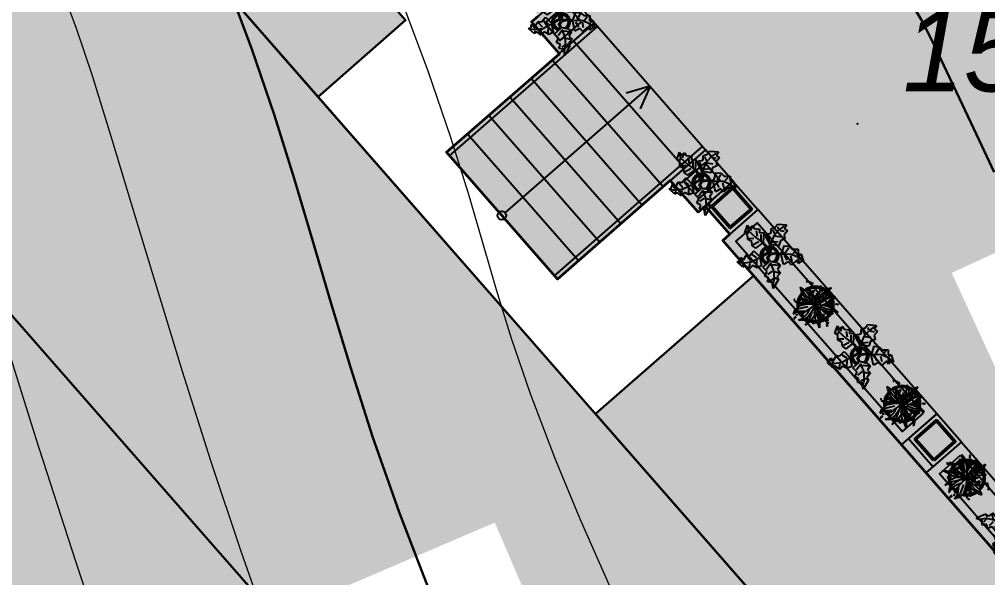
# Model space of a CAD drawing. Header units: millimetres. Extents: x 474337 to 1180020, y 4124662 to 4776603.
# Drawn here: x 904604 to 914940, y 4496557 to 4502522 of the extents above; entities that cross this region are included whole.
import ezdxf

# ---------------------------------------------------------------- set-up
doc = ezdxf.new("R2010")
doc.units = ezdxf.units.MM
doc.header["$PDMODE"] = 32
doc.header["$PDSIZE"] = 0.33
for name, color, linetype in [('(004) Точки рельефа', 7, 'Continuous'), ('(031) Горизонтали', 42, 'Continuous'), ('Trees', 92, 'Continuous')]:
    doc.layers.add(name, color=color, linetype=linetype)
doc.layers.add('(032) Горизонтали утолщенные', color=32, linetype='Continuous', lineweight=30)
doc.layers.add('Cashpo', color=25, linetype='Continuous', lineweight=25)
doc.styles.add('D-431', font='')
doc.styles.get('D-431').set_extended_font_data('D431', italic=True)
doc.linetypes.add('FENCELINE1', pattern='A,0.25,-0.1,[133,ltypeshp.shx,S=0.1,R=0,X=-0.1,Y=0],-0.1,1', length=1.45)

# ---------------------------------------------------------------- blocks, each defined once
blk = doc.blocks.new('yutyu')
at = {"layer": 'Cashpo', "color": 1, "lineweight": 30}
for centre, radius, start, end in [((-9, 4), 120, 178.6147, 235.1169), ((-9, 4), 100, 168.1647, 238.6725), ((-9, -4), 127, 62.5326, 119.257), ((-11, -2), 103, 57.5688, 125.3488), ((-11, 3), 101, 337.9392, 48.2482), ((-10, 3), 120, 341.001, 53.9427), ((-10, 6), 121, 242.2308, 334.5262), ((-12, 8), 104, 247.0119, 331.5002)]:
    blk.add_arc(centre, radius, start, end, dxfattribs=at)
at = {"layer": 'Trees'}
for p, q in [((-27, 238), (38, 264)), ((30, 322), (101, 336)), ((38, 264), (30, 322)), ((49, 314), (83, 267)), ((146, 338), (84, 245)), ((101, 336), (107, 376)), ((107, 376), (210, 387)), ((113, 363), (123, 337)), ((210, 387), (146, 338)), ((151, 325), (205, 324)), ((223, 316), (175, 304)), ((175, 304), (197, 230)), ((210, 387), (198, 360)), ((198, 360), (223, 316)), ((-330, 127), (-375, 257)), ((-375, 257), (-307, 217)), ((-334, 230), (-290, 163)), ((-317, 132), (-290, 140)), ((-307, 217), (-259, 258)), ((-290, 163), (-201, 95)), ((-276, 167), (-271, 221)), ((-259, 258), (-233, 211)), ((-233, 211), (-175, 231)), ((-186, 189), (-192, 113)), ((-175, 231), (-151, 171)), ((-151, 171), (-70, 175)), ((-107, 81), (-124, 157)), ((-70, 175), (-71, 63)), ((-46, 170), (-27, 238)), ((-46, 170), (43, 121)), ((-9, 230), (53, 171)), ((84, 245), (57, 128)), ((77, 150), (151, 173)), ((179, 237), (103, 237)), ((197, 230), (163, 201)), ((163, 201), (173, 120)), ((-290, 118), (-330, 127)), ((-281, 46), (-290, 118)), ((-223, 50), (-281, 46)), ((-272, 64), (-223, 95)), ((-201, -17), (-223, 50)), ((-201, 95), (-94, 60)), ((-192, 1), (-129, 59)), ((-152, -8), (-80, 45)), ((-80, 45), (-76, 49)), ((-76, 49), (-20, 37)), ((-71, 63), (-8, 47)), ((-20, 37), (-14, -10)), ((-20, 37), (-20, 37)), ((-8, 47), (0, 0)), ((1, -7), (27, 14)), ((41, 16), (20, -8)), ((23, 1), (82, -29)), ((27, 14), (47, 111)), ((61, 114), (41, 16)), ((47, 111), (43, 121)), ((173, 120), (61, 114)), ((181, 78), (174, -28)), ((181, 78), (240, 91)), ((243, 71), (223, -12)), ((240, 91), (285, 62)), ((285, 62), (342, 83)), ((421, 1), (291, -14)), ((344, 64), (302, 11)), ((342, 83), (392, 40)), ((392, 40), (432, 54)), ((419, 32), (401, 10)), ((488, -40), (421, 1)), ((432, 54), (488, -40)), ((-299, -131), (-242, -128)), ((-242, -128), (-225, -54)), ((-225, -54), (-104, -120)), ((-136, -144), (-212, -127)), ((-152, -8), (-201, -17)), ((-50, -72), (-104, -120)), ((-92, -136), (-91, -125)), ((-91, -125), (-28, -63)), ((-50, -72), (-14, -10)), ((-28, -63), (2, -16)), ((1, -8), (17, -47)), ((5, -175), (89, -101)), ((87, -48), (6, -13)), ((16, -10), (27, -37)), ((17, -47), (89, -101)), ((27, -37), (98, -93)), ((82, -29), (167, -37)), ((177, -48), (87, -48)), ((196, -114), (98, -93)), ((152, -219), (98, -106)), ((117, -119), (206, -157)), ((167, -37), (174, -28)), ((270, -141), (177, -48)), ((291, -14), (187, -37)), ((196, -114), (235, -145)), ((216, -43), (273, -96)), ((303, -93), (270, -141)), ((358, -79), (292, -41)), ((341, -125), (303, -93)), ((398, -74), (341, -125)), ((433, -87), (398, -74)), ((405, -20), (431, -67)), ((439, -35), (433, -87)), ((488, -40), (439, -35)), ((-346, -215), (-298, -229)), ((-346, -265), (-346, -215)), ((-288, -259), (-334, -231)), ((-298, -229), (-299, -131)), ((-290, -273), (-190, -223)), ((-268, -169), (-202, -207)), ((-194, -301), (-200, -243)), ((-190, -223), (-108, -136)), ((-102, -256), (-126, -174)), ((-38, -225), (-92, -136)), ((-38, -225), (-90, -272)), ((43, -234), (5, -175)), ((21, -297), (43, -234)), ((99, -140), (54, -204)), ((72, -271), (132, -224)), ((161, -330), (152, -219)), ((222, -252), (166, -236)), ((235, -145), (200, -206)), ((200, -206), (242, -246)), ((242, -246), (224, -299)), ((-370, -283), (-346, -265)), ((-370, -283), (-290, -273)), ((-276, -325), (-370, -283)), ((-250, -293), (-276, -325)), ((-274, -311), (-270, -283)), ((-199, -339), (-250, -293)), ((-146, -279), (-199, -339)), ((-90, -272), (-146, -279)), ((70, -324), (21, -297)), ((79, -390), (70, -324)), ((132, -379), (79, -390)), ((148, -323), (105, -356)), ((148, -436), (132, -379)), ((233, -354), (148, -436)), ((155, -396), (161, -330)), ((202, -330), (177, -315)), ((224, -299), (233, -354))]:
    blk.add_line(p, q, dxfattribs=at)
blk = doc.blocks.new('uiyi')
at = {"layer": 'Cashpo', "color": 2, "lineweight": 30, "ltscale": 0.1, "extrusion": (0, 0, -1)}
for major_axis, start_param, end_param in [((170, 170), 4.559068, 4.718123), ((-158, 158), 6.166573, 6.379453), ((170, 170), 4.823255, 4.978325), ((158, 158), -0.609448, -0.475122), ((170, 170), -0.592307, -0.44413), ((170, 170), 0.075749, 0.183167), ((170, 170), 4.008914, 4.104644), ((170, 170), 4.142062, 4.429809), ((-158, 158), 5.746791, 5.985086), ((170, 170), 3.458664, 3.61719), ((-158, 158), 4.624923, 4.873501), ((-170, 170), 2.892081, 2.958014), ((170, 170), 3.024703, 3.316562), ((170, 170), 2.755823, 2.987251), ((170, 170), 2.400873, 2.651128), ((-158, 158), 4.034231, 4.174743), ((-158, 158), 3.03563, 3.35015), ((-170, 170), 3.019498, 3.341375), ((-170, 170), 2.966211, 2.998209)]:
    blk.add_ellipse((10, 7), major_axis=major_axis, ratio=1, start_param=start_param, end_param=end_param, dxfattribs=at)
at = {"layer": 'Cashpo', "lineweight": 30, "ltscale": 0.1, "extrusion": (0, 0, -1)}
for centre, major_axis, start_param, end_param in [((10, 7), (170, 170), -1.220089, -1.010216), ((10, 7), (158, 158), -1.237744, -1.029908), ((10, 7), (170, 170), -0.886086, -0.617507), ((10, 7), (158, 158), -0.889995, -0.67916), ((10, 7), (-170, 170), 1.354065, 1.580489), ((10, 7), (-158, 158), 1.402226, 1.533974), ((10, 7), (158, 158), 0.066528, 0.61373), ((10, 7), (170, 170), 3.717694, 3.950919), ((11, 1), (158, 158), 3.767296, 4.146619), ((10, 7), (170, 170), 0.291978, 0.654909), ((10, 7), (158, 158), 3.482746, 3.649771), ((10, 7), (-158, 158), 2.449339, 2.938254), ((10, 7), (-170, 170), 2.431898, 2.830481), ((10, 7), (-158, 158), 4.327905, 4.569763), ((10, 7), (-158, 158), 3.449429, 3.724418), ((10, 7), (-170, 170), 3.409984, 3.737026)]:
    blk.add_ellipse(centre, major_axis=major_axis, ratio=1, start_param=start_param, end_param=end_param, dxfattribs=at)
at = {"layer": 'Trees', "color": 2, "ltscale": 10}
for p, q in [((-110, 193), (-105, 294)), ((51, 260), (45, 247)), ((56, 343), (51, 342)), ((51, 342), (58, 336)), ((56, 324), (51, 323)), ((51, 323), (58, 317)), ((55, 253), (51, 260)), ((57, 345), (53, 346)), ((53, 346), (56, 343)), ((57, 326), (53, 327)), ((53, 327), (56, 324)), ((59, 258), (55, 253)), ((59, 352), (57, 345)), ((59, 333), (57, 326)), ((60, 345), (59, 352)), ((59, 336), (66, 343)), ((60, 327), (59, 333)), ((59, 318), (66, 324)), ((59, 252), (59, 258)), ((64, 346), (60, 345)), ((64, 327), (60, 327)), ((62, 343), (64, 346)), ((66, 343), (62, 343)), ((62, 325), (64, 327)), ((66, 324), (62, 325)), ((65, 283), (66, 294)), ((76, 278), (65, 281)), ((66, 294), (70, 290)), ((70, 290), (72, 294)), ((72, 294), (73, 290)), ((73, 290), (81, 292)), ((79, 282), (74, 283)), ((74, 283), (76, 278)), ((81, 292), (75, 286)), ((75, 286), (79, 282)), ((114, 315), (98, 241)), ((-197, 151), (-144, 141)), ((-169, 179), (-161, 186)), ((-149, 176), (-169, 179)), ((-168, 189), (-161, 191)), ((-161, 186), (-168, 189)), ((-161, 191), (-165, 205)), ((-165, 205), (-154, 195)), ((-154, 195), (-148, 201)), ((-148, 201), (-150, 192)), ((-150, 192), (-140, 194)), ((-140, 194), (-146, 177)), ((-129, 170), (-135, 190)), ((-135, 190), (-126, 186)), ((-108, 171), (-127, 168)), ((-126, 186), (-126, 193)), ((-126, 193), (-121, 188)), ((-121, 188), (-111, 198)), ((-111, 198), (-115, 183)), ((-115, 183), (-106, 181)), ((-106, 181), (-115, 178)), ((-115, 178), (-108, 171)), ((22, 187), (31, 204)), ((32, 188), (22, 187)), ((37, 205), (28, 222)), ((29, 224), (44, 238)), ((30, 180), (32, 188)), ((37, 185), (30, 180)), ((34, 204), (53, 199)), ((42, 214), (37, 205)), ((46, 173), (37, 185)), ((47, 208), (42, 214)), ((44, 238), (44, 227)), ((44, 227), (51, 230)), ((51, 189), (44, 188)), ((44, 188), (46, 173)), ((45, 245), (58, 235)), ((53, 199), (45, 193)), ((45, 193), (51, 189)), ((61, 218), (46, 216)), ((46, 216), (47, 208)), ((51, 230), (48, 224)), ((48, 224), (61, 218)), ((58, 235), (58, 243)), ((58, 243), (63, 241)), ((70, 251), (59, 252)), ((60, 246), (70, 251)), ((63, 241), (60, 246)), ((203, 130), (198, 141)), ((198, 141), (204, 139)), ((204, 139), (203, 143)), ((203, 143), (207, 141)), ((215, 132), (205, 129)), ((207, 141), (212, 147)), ((212, 147), (211, 139)), ((211, 139), (215, 138)), ((215, 138), (211, 136)), ((211, 136), (215, 132)), ((214, 126), (222, 135)), ((222, 135), (223, 129)), ((223, 129), (227, 131)), ((227, 131), (225, 127)), ((241, 181), (237, 182)), ((237, 182), (239, 174)), ((244, 182), (241, 185)), ((241, 185), (241, 181)), ((241, 174), (250, 174)), ((249, 186), (244, 182)), ((247, 180), (249, 186)), ((250, 179), (247, 180)), ((247, 178), (250, 179)), ((250, 174), (247, 178)), ((-308, 79), (-312, 85)), ((-312, 85), (-306, 82)), ((-311, 77), (-308, 79)), ((-308, 77), (-311, 77)), ((-310, 73), (-308, 77)), ((-301, 74), (-310, 73)), ((-306, 82), (-304, 85)), ((-304, 85), (-303, 81)), ((-303, 81), (-299, 83)), ((-299, 83), (-300, 75)), ((-294, 67), (-298, 72)), ((-298, 72), (-291, 69)), ((-297, 65), (-294, 67)), ((-293, 64), (-297, 65)), ((-296, 60), (-293, 64)), ((-287, 61), (-296, 60)), ((-294, 41), (-288, 47)), ((-286, 43), (-294, 41)), ((-291, 69), (-290, 73)), ((-288, 47), (-291, 51)), ((-291, 51), (-286, 50)), ((-290, 73), (-289, 69)), ((-289, 69), (-285, 71)), ((-286, 50), (-287, 56)), ((-287, 56), (-278, 51)), ((-285, 71), (-286, 62)), ((-285, 39), (-286, 43)), ((-283, 43), (-285, 39)), ((-280, 38), (-283, 43)), ((-277, 50), (-280, 38)), ((-276, 47), (-173, 69)), ((-169, 52), (-276, 47)), ((-264, 21), (-258, 27)), ((-256, 23), (-264, 21)), ((-258, 27), (-261, 30)), ((-261, 30), (-256, 29)), ((-256, 29), (-257, 35)), ((-257, 35), (-247, 31)), ((-255, 19), (-256, 23)), ((-253, 22), (-255, 19)), ((-250, 18), (-253, 22)), ((-247, 29), (-250, 18)), ((-243, 42), (-248, 41)), ((-248, 41), (-243, 39)), ((-243, 39), (-247, 35)), ((-247, 35), (-236, 34)), ((-240, 45), (-246, 51)), ((-246, 51), (-243, 42)), ((-245, 9), (-237, 18)), ((-234, 13), (-245, 9)), ((-237, 18), (-242, 22)), ((-242, 22), (-236, 22)), ((-237, 48), (-240, 45)), ((-236, 22), (-238, 29)), ((-238, 29), (-224, 25)), ((-237, 44), (-237, 48)), ((-231, 46), (-237, 44)), ((-235, 35), (-231, 46)), ((-232, 8), (-234, 13)), ((-230, 13), (-232, 8)), ((-224, 7), (-230, 13)), ((-223, 23), (-224, 7)), ((-179, 36), (-183, 18)), ((-181, 15), (-163, 7)), ((-172, 29), (-179, 36)), ((-169, 37), (-172, 29)), ((-167, 28), (-169, 37)), ((-152, 31), (-167, 28)), ((-163, 7), (-166, 17)), ((-166, 17), (-158, 16)), ((-163, 22), (-152, 31)), ((-158, 16), (-163, 22)), ((176, 107), (181, 92)), ((190, 116), (177, 109)), ((181, 92), (185, 98)), ((185, 98), (189, 94)), ((189, 108), (190, 116)), ((195, 110), (189, 108)), ((189, 94), (189, 99)), ((189, 99), (200, 97)), ((191, 105), (195, 110)), ((200, 97), (191, 105)), ((220, 116), (214, 125)), ((222, 121), (220, 116)), ((226, 118), (222, 121)), ((225, 127), (233, 125)), ((233, 125), (225, 123)), ((225, 123), (226, 118)), ((-194, -123), (-226, -137)), ((-211, -142), (-145, -112)), ((-132, -65), (-194, -123)), ((-140, -127), (-146, -127)), ((-146, -127), (-142, -131)), ((-128, -126), (-143, -120)), ((-143, -120), (-140, -127)), ((-121, -114), (-130, -121)), ((-130, -121), (-118, -119)), ((-129, -142), (-127, -127)), ((-119, -111), (-125, -110)), ((-125, -110), (-121, -114)), ((-122, -103), (-119, -111)), ((-107, -109), (-122, -103)), ((-118, -119), (-117, -126)), ((-117, -126), (-114, -119)), ((-114, -119), (-109, -125)), ((-109, -125), (-106, -110)), ((-106, -125), (-103, -92)), ((-84, -197), (-106, -125)), ((-86, -123), (-84, -197)), ((149, -86), (146, -60)), ((146, -60), (157, -68)), ((175, -92), (151, -89)), ((157, -68), (159, -58)), ((159, -58), (164, -66)), ((164, -66), (180, -56)), ((180, -79), (169, -80)), ((169, -80), (175, -92)), ((180, -56), (171, -74)), ((171, -74), (180, -79)), ((190, -116), (180, -134)), ((210, -120), (192, -115)), ((202, -126), (210, -120)), ((210, -130), (202, -126)), ((211, -111), (214, -96)), ((224, -119), (211, -113)), ((214, -96), (219, -103)), ((219, -103), (222, -98)), ((222, -98), (223, -103)), ((223, -103), (233, -101)), ((229, -113), (223, -112)), ((223, -112), (224, -119)), ((233, -101), (225, -108)), ((225, -108), (229, -113)), ((267, -123), (262, -138)), ((283, -124), (269, -122)), ((278, -129), (283, -124)), ((315, -101), (310, -111)), ((310, -112), (320, -120)), ((318, -106), (315, -101)), ((321, -102), (318, -106)), ((320, -120), (320, -114)), ((320, -114), (324, -116)), ((321, -107), (321, -102)), ((330, -108), (321, -107)), ((322, -112), (330, -108)), ((324, -116), (322, -112)), ((-187, -218), (-191, -215)), ((-191, -215), (-187, -215)), ((-191, -224), (-187, -218)), ((-185, -220), (-191, -224)), ((-189, -211), (-180, -212)), ((-187, -215), (-189, -211)), ((-184, -223), (-185, -220)), ((-183, -220), (-184, -223)), ((-179, -223), (-183, -220)), ((-180, -213), (-179, -223)), ((-174, -204), (-177, -202)), ((-177, -202), (-173, -202)), ((-177, -210), (-174, -204)), ((-172, -207), (-177, -210)), ((-173, -202), (-175, -198)), ((-175, -198), (-167, -199)), ((-170, -210), (-172, -207)), ((-169, -207), (-170, -210)), ((-165, -209), (-169, -207)), ((-166, -200), (-165, -209)), ((-142, -131), (-151, -138)), ((-151, -138), (-139, -136)), ((-137, -180), (-144, -189)), ((-144, -189), (-138, -189)), ((-138, -189), (-140, -193)), ((-140, -193), (-136, -191)), ((-139, -136), (-137, -142)), ((-138, -173), (-133, -163)), ((-132, -172), (-138, -173)), ((-137, -142), (-135, -136)), ((-126, -184), (-136, -179)), ((-136, -191), (-133, -198)), ((-135, -136), (-129, -142)), ((-133, -177), (-132, -172)), ((-129, -174), (-133, -177)), ((-133, -198), (-132, -190)), ((-132, -190), (-127, -190)), ((-131, -163), (-120, -166)), ((-131, -187), (-126, -184)), ((-127, -190), (-131, -187)), ((-124, -181), (-129, -174)), ((-120, -166), (-125, -169)), ((-125, -169), (-121, -172)), ((-121, -172), (-125, -172)), ((-125, -172), (-124, -181)), ((-52, -204), (-33, -155)), ((-51, -211), (-38, -196)), ((-33, -205), (-51, -211)), ((-38, -196), (-47, -188)), ((-47, -188), (-35, -190)), ((-35, -190), (-39, -177)), ((-39, -177), (-16, -185)), ((-30, -214), (-33, -205)), ((-27, -205), (-30, -214)), ((-17, -214), (-27, -205)), ((-18, -219), (0, -203)), ((-5, -223), (-18, -219)), ((-14, -188), (-17, -214)), ((-13, -232), (-5, -223)), ((-2, -228), (-13, -232)), ((4, -247), (-2, -228)), ((4, -204), (18, -215)), ((8, -229), (4, -247)), ((17, -231), (8, -229)), ((9, -189), (35, -263)), ((20, -221), (12, -223)), ((12, -223), (17, -231)), ((180, -134), (191, -132)), ((191, -132), (189, -140)), ((189, -140), (195, -135)), ((195, -135), (204, -147)), ((202, -131), (210, -130)), ((204, -147), (202, -131)), ((239, -147), (241, -133)), ((246, -144), (239, -147)), ((243, -132), (258, -131)), ((246, -151), (246, -144)), ((249, -145), (246, -151)), ((259, -151), (249, -145)), ((258, -131), (253, -138)), ((253, -138), (259, -139)), ((259, -139), (254, -141)), ((254, -141), (259, -151)), ((262, -138), (270, -135)), ((270, -135), (269, -141)), ((269, -141), (273, -137)), ((273, -137), (281, -144)), ((284, -131), (278, -129)), ((278, -133), (284, -131)), ((281, -144), (278, -133)), ((35, -263), (37, -298))]:
    blk.add_line(p, q, dxfattribs=at)
at = {"layer": 'Trees', "ltscale": 10}
for p, q in [((-105, 294), (-86, 200)), ((-46, 173), (-42, 268)), ((-42, 268), (1, 316)), ((1, 316), (-15, 257)), ((139, 264), (114, 315)), ((117, 291), (114, 211)), ((139, 181), (139, 264)), ((-166, 93), (-260, 176)), ((-260, 176), (-197, 151)), ((-153, 105), (-208, 145)), ((-144, 141), (-58, 83)), ((-91, 116), (-110, 193)), ((-86, 200), (-41, 118)), ((-23, 80), (-46, 173)), ((-15, 257), (-9, 164)), ((-9, 164), (16, 102)), ((24, 159), (14, 82)), ((98, 241), (24, 159)), ((114, 211), (53, 99)), ((86, 90), (139, 181)), ((162, 143), (102, 74)), ((110, 130), (156, 169)), ((156, 169), (225, 185)), ((225, 185), (162, 143)), ((-173, 69), (-68, 72)), ((-78, 22), (-169, 52)), ((-95, 72), (-166, 93)), ((-86, 85), (-153, 105)), ((-62, 42), (-136, 53)), ((-36, 60), (-91, 116)), ((13, 12), (-78, 22)), ((13, 12), (-75, -3)), ((-73, -68), (13, 12)), ((-68, 72), (-10, 45)), ((-10, 26), (-62, 42)), ((-41, 118), (13, 12)), ((-10, 45), (13, 12)), ((13, 12), (-4, -107)), ((13, 12), (86, 90)), ((14, 82), (13, 12)), ((35, -30), (13, 12)), ((13, 12), (91, 12)), ((22, 17), (102, -48)), ((102, 74), (49, 39)), ((50, 39), (140, 87)), ((65, 20), (138, 28)), ((91, 12), (154, -7)), ((145, 72), (107, 49)), ((138, 28), (209, 25)), ((140, 87), (202, 91)), ((154, 115), (141, 108)), ((141, 106), (145, 91)), ((145, 91), (150, 98)), ((202, 91), (145, 72)), ((150, 98), (153, 93)), ((153, 107), (154, 115)), ((160, 109), (153, 107)), ((153, 93), (154, 98)), ((154, 98), (165, 97)), ((156, 104), (160, 109)), ((165, 97), (156, 104)), ((209, 25), (270, 11)), ((238, -14), (316, 6)), ((-226, -125), (-268, -147)), ((-234, -93), (-224, -41)), ((-213, -57), (-234, -93)), ((-149, -43), (-226, -125)), ((-224, -41), (-163, -11)), ((-119, -27), (-213, -57)), ((-163, -11), (-78, -6)), ((-75, -3), (-149, -43)), ((-145, -112), (-73, -68)), ((-46, -21), (-132, -65)), ((-61, -71), (-86, -123)), ((-58, -62), (-75, -122)), ((-75, -122), (-71, -183)), ((-33, -155), (-21, -65)), ((-21, -65), (-20, -29)), ((-15, -148), (8, -25)), ((-4, -107), (9, -189)), ((24, -54), (28, -139)), ((48, -76), (35, -30)), ((75, -106), (40, -47)), ((47, -62), (59, -68)), ((54, -155), (48, -76)), ((74, -55), (50, -2)), ((59, -68), (114, -104)), ((114, -104), (74, -55)), ((75, -5), (119, -30)), ((125, -172), (75, -106)), ((83, -61), (81, -34)), ((81, -34), (92, -42)), ((110, -66), (85, -64)), ((92, -42), (92, -39)), ((102, -48), (223, -62)), ((115, -54), (103, -55)), ((103, -55), (110, -66)), ((106, -47), (105, -48)), ((105, -48), (115, -54)), ((119, -30), (186, -46)), ((223, -62), (150, -6)), ((154, -7), (238, -14)), ((-268, -147), (-211, -142)), ((-71, -183), (-97, -256)), ((-97, -256), (-52, -204)), ((-97, -256), (-42, -208)), ((-29, -181), (-15, -148)), ((28, -139), (40, -226)), ((37, -298), (56, -248)), ((40, -226), (45, -260)), ((51, -137), (75, -170)), ((56, -248), (54, -155)), ((75, -170), (130, -202)), ((156, -208), (125, -172)), ((130, -202), (156, -208))]:
    blk.add_line(p, q, dxfattribs=at)
at = {"layer": 'Trees', "color": 2, "ltscale": 10, "extrusion": (0, 0, -1)}
blk.add_ellipse((10, 7), major_axis=(170, 170), ratio=1, start_param=0.214693, end_param=0.250114, dxfattribs=at)
at = {"layer": 'Trees', "ltscale": 10, "extrusion": (0, 0, -1)}
blk.add_ellipse((160, -214), major_axis=(274, 0), ratio=0.978732, start_param=4.181898, end_param=5.319375, dxfattribs=at)
at = {"layer": 'Trees', "color": 2, "linetype": 'ByBlock', "extrusion": (0, 0, -1)}
blk.add_ellipse((10, 7), major_axis=(170, 170), ratio=1, start_param=2.298631, end_param=2.368794, dxfattribs=at)
blk = doc.blocks.new('xdfstfgkjhkl')
at = {"linetype": 'FENCELINE1', "ltscale": 200}
for p, q in [((6410, -22770), (6410, -20670)), ((8110, -20670), (8110, -22770))]:
    blk.add_line(p, q, dxfattribs=at)
for p, q in [((7259.5, -20670), (7146.1, -20909.7)), ((7259.5, -22723.8), (7259.5, -20670)), ((7259.5, -20670), (7372.9, -20909.7)), ((8160, -20970), (6360, -20970)), ((6360, -21270), (8160, -21270)), ((6360, -21570), (8160, -21570)), ((6360, -21870), (8160, -21870)), ((6360, -22170), (8160, -22170)), ((6360, -22470), (8160, -22470))]:
    blk.add_line(p, q)
for points in [[(5910, -20670), (5910, -21170), (6360, -21170), (6360, -20670), (5910, -20670)], [(6360, -22770), (6360, -22770), (6360, -20670), (8160, -20670), (8160, -20670), (8160, -22770), (6360, -22770)], [(8160, -20670), (8160, -21170), (8610, -21170), (8610, -20670), (8160, -20670)], [(8610, -21070), (8610, -20670), (9010, -20670), (9010, -21070), (8610, -21070)], [(12310, -21070), (12310, -20670), (11910, -20670), (11910, -21070), (12310, -21070)]]:
    blk.add_lwpolyline(points)
for points in [[(11910, -20670), (9010, -20670), (9010, -21170), (11910, -21170)], [(12310, -20670), (15210, -20670), (15210, -21170), (12310, -21170)], [(6260, -20770), (6010, -20770), (6010, -21070), (6260, -21070)], [(8510, -20770), (8260, -20770), (8260, -21070), (8510, -21070)], [(11810, -20770), (9110, -20770), (9110, -21070), (11810, -21070)], [(12410, -20770), (15110, -20770), (15110, -21070), (12410, -21070)]]:
    blk.add_lwpolyline(points, close=True)
at = {"lineweight": 50}
for points in [[(8660, -21020), (8660, -20720), (8960, -20720), (8960, -21020)], [(12260, -21020), (12260, -20720), (11960, -20720), (11960, -21020)]]:
    blk.add_lwpolyline(points, close=True, dxfattribs=at)
blk.add_circle((7259.5, -22770), 46.2)
at = {"color": 1, "yscale": 0.7999999999883585, "zscale": 0.7999999999883585, "rotation": 180}
for name, p, xscale in [('yutyu', (9451.7, -20896.1), 0.7999999999883585), ('yutyu', (10893.7, -20879.6), 0.7999999999883585), ('yutyu', (13326.3, -20879.6), -0.7999999999883585), ('yutyu', (6108.6, -20929.4), 0.7999999999883585), ('yutyu', (8387, -20929.4), 0.7999999999883585), ('uiyi', (10186, -20868.4), 0.7999999999883585), ('uiyi', (11594, -20871.1), 0.7999999999883585), ('uiyi', (12626, -20871.1), -0.7999999999883585)]:
    blk.add_blockref(name, p, dxfattribs=dict(at, xscale=xscale))

msp = doc.modelspace()

# ---------------------------------------------------------------- hatches: boundary and pattern name
at = {"lineweight": 30, "true_color": 0xababab}
h = msp.add_hatch(color=253, dxfattribs=at)
h.dxf.hatch_style = 1
edge = h.paths.add_edge_path()
edge.add_arc((846630, 4561555), 73175, 338.95055, 346.7582, ccw=False)
edge.add_line((914922, 4535273), (911663, 4528011))
edge.add_arc((846808, 4561435), 72961, 318.90504, 332.73521, ccw=False)
edge.add_arc((899642, 4515568), 3000, 224.5229, 315.8135, ccw=False)
edge.add_line((897503, 4513464), (864463, 4551254))
edge.add_line((864463, 4551254), (860836, 4549325))
edge.add_line((860836, 4549325), (895608, 4509554))
edge.add_arc((893205, 4507758), 3000, -36.0724, 36.7572, ccw=False)
edge.add_line((895629, 4505992), (866171, 4470218))
edge.add_arc((864010, 4472299), 3000, 225.8075, 316.0821, ccw=False)
edge.add_line((861919, 4470148), (818734, 4519541))
edge.add_line((818734, 4519541), (818452, 4519193))
edge.add_line((818452, 4519193), (816394, 4516141))
edge.add_line((816394, 4516141), (860071, 4466185))
edge.add_arc((857596, 4464489), 3000, -32.4344, 34.4299, ccw=False)
edge.add_line((860128, 4462880), (845305, 4444879))
edge.add_arc((842989, 4446786), 3000, 225, 320.5299, ccw=False)
edge.add_line((840868, 4444664), (817571, 4467961))
edge.add_arc((816157, 4466547), 2000, 45, 105.7638)
edge.add_line((815614, 4468472), (810446, 4467013))
edge.add_line((810446, 4467013), (808272, 4474712))
edge.add_line((808272, 4474712), (794799, 4470909))
edge.add_line((794799, 4470909), (796972, 4463210))
edge.add_line((796972, 4463210), (797663, 4464444))
edge.add_line((797663, 4464444), (796033, 4470218))
edge.add_line((796033, 4470218), (807582, 4473478))
edge.add_line((807582, 4473478), (809212, 4467704))
edge.add_line((809212, 4467704), (797663, 4464444))
edge.add_line((797663, 4464444), (796972, 4463210))
edge.add_line((796972, 4463210), (752899, 4450768))
edge.add_line((752899, 4450768), (744213, 4442082))
edge.add_line((744213, 4442082), (810151, 4460695))
edge.add_line((810151, 4460695), (811102, 4457327))
edge.add_line((811102, 4457327), (813027, 4457870))
edge.add_line((813027, 4457870), (812076, 4461239))
edge.add_line((812076, 4461239), (813858, 4461742))
edge.add_arc((814402, 4459817), 2000, 45, 105.7638, ccw=False)
edge.add_line((815816, 4461231), (837447, 4439600))
edge.add_arc((835326, 4437479), 3000, -39.4701, 45, ccw=False)
edge.add_line((837641, 4435572), (825729, 4421106))
edge.add_line((825729, 4421106), (817128, 4418678))
edge.add_line((817128, 4418678), (813751, 4430643))
edge.add_line((813751, 4430643), (813489, 4430465))
edge.add_line((813489, 4430465), (810217, 4429542))
edge.add_line((810217, 4429542), (809782, 4431081))
edge.add_line((809782, 4431081), (794846, 4426865))
edge.add_line((794846, 4426865), (795368, 4425016))
edge.add_arc((793960, 4410569), 14516, 77.9187, 84.4334, ccw=False)
edge.add_line((796998, 4424763), (796697, 4425829))
edge.add_line((796697, 4425829), (809901, 4429556))
edge.add_line((809901, 4429556), (813077, 4418307))
edge.add_arc((813584, 4435582), 17282, 232.8228, 268.3162, ccw=False)
edge.add_arc((793960, 4410569), 14516, 50.7638, 84.4334)
edge.add_line((795368, 4425016), (795349, 4425010))
edge.add_line((795349, 4425010), (795386, 4424877))
edge.add_line((795386, 4424877), (792249, 4423992))
edge.add_line((792249, 4423992), (792241, 4424020))
edge.add_line((792241, 4424020), (788391, 4422934))
edge.add_line((788391, 4422934), (788399, 4422905))
edge.add_line((788399, 4422905), (785262, 4422019))
edge.add_line((785262, 4422019), (785224, 4422153))
edge.add_line((785224, 4422153), (785205, 4422147))
edge.add_arc((793960, 4410569), 14516, 127.0942, 160.7638)
edge.add_arc((764153, 4421628), 17282, 303.2114, 338.7046, ccw=False)
edge.add_line((773619, 4407169), (770443, 4418418))
edge.add_line((770443, 4418418), (783647, 4422145))
edge.add_line((783647, 4422145), (783948, 4421079))
edge.add_arc((793960, 4410569), 14516, 127.0942, 133.6088, ccw=False)
edge.add_line((785205, 4422147), (784683, 4423996))
edge.add_line((784683, 4423996), (760700, 4417226))
edge.add_line((760700, 4417226), (759885, 4420113))
edge.add_line((759885, 4420113), (757961, 4419570))
edge.add_line((757961, 4419570), (756222, 4425729))
edge.add_line((756222, 4425729), (758147, 4426273))
edge.add_line((758147, 4426273), (756625, 4431662))
edge.add_line((756625, 4431662), (754701, 4431119))
edge.add_line((754701, 4431119), (752962, 4437278))
edge.add_line((752962, 4437278), (754887, 4437821))
edge.add_line((754887, 4437821), (754343, 4439746))
edge.add_line((754343, 4439746), (757760, 4440711))
edge.add_line((757760, 4440711), (757040, 4443261))
edge.add_line((757040, 4443261), (762429, 4444782))
edge.add_line((762429, 4444782), (763149, 4442232))
edge.add_line((763149, 4442232), (812472, 4456155))
edge.add_line((812472, 4456155), (813246, 4453412))
edge.add_line((813246, 4453412), (815796, 4454132))
edge.add_line((815796, 4454132), (816557, 4451438))
edge.add_line((816557, 4451438), (816846, 4451519))
edge.add_line((816846, 4451519), (817484, 4449257))
edge.add_line((817484, 4449257), (816570, 4448999))
edge.add_line((816570, 4448999), (818309, 4442840))
edge.add_line((818309, 4442840), (816384, 4442297))
edge.add_line((816384, 4442297), (818829, 4433635))
edge.add_line((818829, 4433635), (813054, 4432005))
edge.add_line((813054, 4432005), (813489, 4430465))
edge.add_line((813489, 4430465), (813751, 4430643))
edge.add_line((813751, 4430643), (822605, 4433142))
edge.add_line((822605, 4433142), (815433, 4458550))
edge.add_line((815433, 4458550), (811102, 4457327))
edge.add_line((811102, 4457327), (764185, 4444083))
edge.add_line((764185, 4444083), (763600, 4446152))
edge.add_line((763600, 4446152), (749983, 4442308))
edge.add_line((749983, 4442308), (757740, 4414832))
edge.add_line((757740, 4414832), (766594, 4417331))
edge.add_line((766594, 4417331), (769971, 4405366))
edge.add_line((769971, 4405366), (755467, 4401266))
edge.add_arc((757861, 4391958), 9611, 104.4217, 160.5835)
edge.add_line((748796, 4395153), (732354, 4346129))
edge.add_arc((729465, 4346937), 3000, 217.13, 344.3655, ccw=False)
edge.add_line((727073, 4345126), (704536, 4370904))
edge.add_line((704536, 4370904), (709806, 4375511))
edge.add_line((709806, 4375511), (707173, 4378522))
edge.add_line((707173, 4378522), (703409, 4375231))
edge.add_line((703409, 4375231), (700484, 4378577))
edge.add_line((700484, 4378577), (694461, 4373311))
edge.add_line((694461, 4373311), (698147, 4369095))
edge.add_line((698147, 4369095), (692877, 4364488))
edge.add_line((692877, 4364488), (695510, 4361477))
edge.add_line((695510, 4361477), (702286, 4367401))
edge.add_line((702286, 4367401), (726650, 4339533))
edge.add_arc((724261, 4337719), 3000, -25.6066, 37.2074, ccw=False)
edge.add_line((726966, 4336422), (703051, 4296775))
edge.add_arc((700608, 4298516), 3000, 284.004, 324.5226, ccw=False)
edge.add_arc((702314, 4289686), 6000, 99.4004, 114.7492)
edge.add_arc((698821, 4297970), 3000, 225.2666, 289.0719, ccw=False)
edge.add_line((696710, 4295839), (659800, 4338056))
edge.add_line((659800, 4338056), (662811, 4340688))
edge.add_line((662811, 4340688), (658354, 4345786))
edge.add_line((658354, 4345786), (652332, 4340521))
edge.add_line((652332, 4340521), (696718, 4289752))
edge.add_arc((694232, 4287990), 3047, -22.6604, 35.3267, ccw=False)
edge.add_line((697044, 4286817), (694123, 4282038))
edge.add_line((694123, 4282038), (683636, 4279308))
edge.add_line((683636, 4279308), (676831, 4275960))
edge.add_line((676831, 4275960), (665093, 4272980))
edge.add_line((665093, 4272980), (665247, 4271892))
edge.add_line((665247, 4271892), (652756, 4270586))
edge.add_line((652756, 4270586), (647043, 4269815))
edge.add_line((647043, 4269815), (646667, 4270703))
edge.add_line((646667, 4270703), (639481, 4269737))
edge.add_line((639481, 4269737), (640340, 4263755))
edge.add_line((640340, 4263755), (648547, 4264617))
edge.add_line((648547, 4264617), (669846, 4269535))
edge.add_line((669846, 4269535), (686295, 4271847))
edge.add_line((686295, 4271847), (694953, 4272300))
edge.add_line((694953, 4272300), (703359, 4278482))
edge.add_arc((704876, 4281071), 3000, 110.7792, 239.6422, ccw=False)
edge.add_arc((702314, 4289686), 6000, 284.4559, 323.9166)
edge.add_arc((709490, 4284259), 3000, 104.1085, 140.8735, ccw=False)
edge.add_line((708759, 4287168), (730309, 4291510))
edge.add_line((730309, 4291510), (737602, 4291510))
edge.add_line((737602, 4291510), (745207, 4292082))
edge.add_line((745207, 4292082), (744853, 4300533))
edge.add_line((744853, 4300533), (748184, 4300782))
edge.add_line((748184, 4300782), (748139, 4301380))
edge.add_line((748139, 4301380), (752527, 4301708))
edge.add_line((752527, 4301708), (752229, 4305697))
edge.add_line((752229, 4305697), (757215, 4306069))
edge.add_line((757215, 4306069), (756161, 4320184))
edge.add_line((756161, 4320184), (753169, 4319961))
edge.add_line((753169, 4319961), (751692, 4319595))
edge.add_line((751692, 4319595), (751785, 4318354))
edge.add_line((751785, 4318354), (754777, 4318577))
edge.add_line((754777, 4318577), (755560, 4308096))
edge.add_line((755560, 4308096), (752566, 4307873))
edge.add_line((752566, 4307873), (752616, 4307230))
edge.add_line((752616, 4307230), (750622, 4307081))
edge.add_line((750622, 4307081), (750920, 4303092))
edge.add_line((750920, 4303092), (746532, 4302764))
edge.add_line((746532, 4302764), (746577, 4302166))
edge.add_line((746577, 4302166), (743984, 4301972))
edge.add_line((743984, 4301972), (743939, 4302570))
edge.add_line((743939, 4302570), (739551, 4302242))
edge.add_line((739551, 4302242), (739253, 4306231))
edge.add_line((739253, 4306231), (737259, 4306082))
edge.add_line((737259, 4306082), (736335, 4318448))
edge.add_line((736335, 4318448), (742318, 4318895))
edge.add_line((742318, 4318895), (742281, 4319394))
edge.add_line((742281, 4319394), (742905, 4320443))
edge.add_line((742905, 4320443), (744899, 4320592))
edge.add_line((744899, 4320592), (745672, 4319647))
edge.add_line((745672, 4319647), (745709, 4319148))
edge.add_line((745709, 4319148), (751692, 4319595))
edge.add_line((751692, 4319595), (753169, 4319961))
edge.add_line((753169, 4319961), (753076, 4321203))
edge.add_line((753076, 4321203), (746725, 4320728))
edge.add_line((746725, 4320728), (745566, 4322146))
edge.add_line((745566, 4322146), (742014, 4321881))
edge.add_line((742014, 4321881), (741079, 4320306))
edge.add_line((741079, 4320306), (734727, 4319832))
edge.add_line((734727, 4319832), (736178, 4300410))
edge.add_line((736178, 4300410), (731830, 4300020))
edge.add_line((731830, 4300020), (732178, 4296180))
edge.add_line((732178, 4296180), (712868, 4292077))
edge.add_arc((712518, 4295056), 3000, 152.4555, 276.6998, ccw=False)
edge.add_line((709858, 4296443), (728947, 4328090))
edge.add_line((728947, 4328090), (737248, 4341852))
edge.add_line((737248, 4341852), (754628, 4393186))
edge.add_arc((757551, 4392511), 3000, 103.3857, 167.0003, ccw=False)
edge.add_line((756856, 4395429), (776555, 4400990))
edge.add_line((776555, 4400990), (778608, 4401569))
edge.add_line((778608, 4401569), (785073, 4403394))
edge.add_arc((793330, 4412799), 12516, 228.7168, 342.8108)
edge.add_line((805287, 4409101), (811751, 4410925))
edge.add_line((811751, 4410925), (813805, 4411505))
edge.add_line((813805, 4411505), (828712, 4415713))
edge.add_arc((829328, 4412777), 3000, 38.6211, 101.8582, ccw=False)
edge.add_line((831672, 4414650), (881499, 4357658))
edge.add_arc((879138, 4355808), 3000, -88.4843, 38.0734, ccw=False)
edge.add_line((879217, 4352809), (891486, 4356908))
edge.add_arc((889489, 4359147), 3000, 217.5619, 311.7461, ccw=False)
edge.add_line((887111, 4357318), (833941, 4418132))
edge.add_arc((836368, 4419896), 3000, 146.8801, 216.0119, ccw=False)
edge.add_line((833855, 4421535), (863339, 4457341))
edge.add_arc((865574, 4455339), 3000, 44.3167, 138.1476, ccw=False)
edge.add_line((867721, 4457435), (923483, 4393654))
edge.add_line((923483, 4393654), (925932, 4396930))
edge.add_line((925932, 4396930), (869568, 4461398))
edge.add_arc((871998, 4463158), 3000, 145.9955, 215.9097, ccw=False)
edge.add_line((869511, 4464836), (899025, 4500676))
edge.add_arc((901198, 4498608), 3000, 44.0403, 136.4148, ccw=False)
edge.add_line((903354, 4500694), (933899, 4465758))
edge.add_arc((931511, 4463941), 3000, 0.9579, 37.2764, ccw=False)
edge.add_line((934511, 4463991), (931120, 4398983))
edge.add_arc((928120, 4398983), 3000, -136.8264, 0, ccw=False)
edge.add_line((925932, 4396930), (923483, 4393654))
edge.add_arc((921083, 4391854), 3000, -38.3059, 36.865, ccw=False)
edge.add_line((923437, 4389995), (891486, 4356908))
edge.add_line((891486, 4356908), (879217, 4352809))
edge.add_line((879217, 4352809), (814888, 4352574))
edge.add_line((814888, 4352574), (813746, 4353711))
edge.add_line((813746, 4353711), (817312, 4357291))
edge.add_line((817312, 4357291), (816782, 4359168))
edge.add_line((816782, 4359168), (812542, 4354911))
edge.add_line((812542, 4354911), (810569, 4356876))
edge.add_line((810569, 4356876), (808967, 4356778))
edge.add_line((808967, 4356778), (813194, 4352568))
edge.add_line((813194, 4352568), (796664, 4352507))
edge.add_arc((796894, 4343510), 9000, 91.4667, 154.1763)
edge.add_line((788793, 4347431), (783940, 4335881))
edge.add_line((783940, 4335881), (772511, 4291780))
edge.add_arc((728781, 4294253), 43799, 325.1348, 356.7639, ccw=False)
edge.add_line((764719, 4269215), (758526, 4257901))
edge.add_line((758526, 4257901), (750513, 4251709))
edge.add_line((750513, 4251709), (749940, 4251152))
edge.add_line((749940, 4251152), (747140, 4251095))
edge.add_line((747140, 4251095), (741078, 4252609))
edge.add_line((741078, 4252609), (738521, 4253544))
edge.add_line((738521, 4253544), (734561, 4255492))
edge.add_line((734561, 4255492), (728743, 4260608))
edge.add_line((728743, 4260608), (731893, 4264483))
edge.add_line((731893, 4264483), (726481, 4268647))
edge.add_line((726481, 4268647), (726181, 4268299))
edge.add_line((726181, 4268299), (714482, 4278402))
edge.add_line((714482, 4278402), (710244, 4275551))
edge.add_line((710244, 4275551), (703359, 4278482))
edge.add_line((703359, 4278482), (694953, 4272300))
edge.add_line((694953, 4272300), (698655, 4271846))
edge.add_line((698655, 4271846), (700577, 4271258))
edge.add_line((700577, 4271258), (705283, 4268756))
edge.add_line((705283, 4268756), (725662, 4253949))
edge.add_line((725662, 4253949), (730039, 4249089))
edge.add_line((730039, 4249089), (733169, 4246730))
edge.add_line((733169, 4246730), (742012, 4244851))
edge.add_line((742012, 4244851), (746646, 4244199))
edge.add_line((746646, 4244199), (747370, 4244225))
edge.add_line((747370, 4244225), (761633, 4255247))
edge.add_line((761633, 4255247), (768126, 4267110))
edge.add_arc((728781, 4294253), 47799, 325.3989, 356.2796)
edge.add_line((776480, 4291151), (787739, 4334598))
edge.add_line((787739, 4334598), (792434, 4345769))
edge.add_arc((796894, 4343510), 5000, 91.8962, 153.1405, ccw=False)
edge.add_line((796729, 4348507), (889261, 4348846))
edge.add_line((889261, 4348846), (934962, 4396171))
edge.add_line((934962, 4396171), (940611, 4503952))
edge.add_arc((933611, 4503957), 7000, 359.9657, 395.1615)
edge.add_line((939334, 4507988), (937696, 4510161))
edge.add_line((937696, 4510161), (941689, 4513170))
edge.add_line((941689, 4513170), (934467, 4522754))
edge.add_line((934467, 4522754), (930474, 4519745))
edge.add_line((930474, 4519745), (926903, 4524484))
edge.add_line((926903, 4524484), (922525, 4523647))
edge.add_line((922525, 4523647), (936092, 4505642))
edge.add_arc((933611, 4503957), 3000, 1.5308, 34.1915, ccw=False)
edge.add_line((936610, 4504037), (935234, 4477793))
edge.add_arc((932269, 4478250), 3000, 224.1493, 351.2398, ccw=False)
edge.add_line((930117, 4476160), (905225, 4504632))
edge.add_arc((907637, 4506416), 3000, 141.5212, 216.4928, ccw=False)
edge.add_line((905288, 4508282), (917989, 4523706))
edge.add_arc((920231, 4521713), 3000, 40.1218, 138.3797, ccw=False)
edge.add_line((922525, 4523647), (926903, 4524484))
edge.add_arc((929486, 4526009), 3000, 136.9754, 210.5573, ccw=False)
edge.add_arc((922275, 4533630), 7500, 311.9949, 332.1855)
edge.add_line((928908, 4530131), (917859, 4544794))
at = {"lineweight": 30}
h = msp.add_hatch(color=74, dxfattribs=at)
h.dxf.hatch_style = 1
edge = h.paths.add_edge_path()
edge.add_line((922120, 4520877), (928281, 4513830))
edge.add_line((928281, 4513830), (929271, 4514695))
edge.add_line((929271, 4514695), (922525, 4523646))
edge.add_arc((920231, 4521713), 3000, 40.1218, 138.3797)
edge.add_line((917989, 4523706), (907699, 4511210))
edge.add_line((907699, 4511210), (909156, 4509543))
edge.add_line((909156, 4509543), (913221, 4513097))
edge.add_line((913221, 4513097), (912431, 4514001))
edge.add_line((912431, 4514001), (915458, 4516646))
edge.add_line((915458, 4516646), (916248, 4515743))
edge.add_line((916248, 4515743), (922120, 4520877))
edge = h.paths.add_edge_path()
edge.add_arc((907637, 4506416), 3000, 153.6588, 216.4928)
edge.add_line((905225, 4504631), (907794, 4501693))
edge.add_line((907794, 4501693), (908727, 4502513))
edge.add_line((908727, 4502513), (907147, 4504320))
edge.add_line((907147, 4504320), (906883, 4504621))
edge.add_line((906883, 4504621), (906959, 4504687))
edge.add_line((906959, 4504687), (907260, 4504950))
edge.add_line((907260, 4504950), (907335, 4505016))
edge.add_line((907335, 4505016), (907269, 4505091))
edge.add_line((907269, 4505091), (904948, 4507747))
edge = h.paths.add_edge_path()
edge.add_arc((933611, 4503956), 3000, 1.5308, 34.1915)
edge.add_line((936092, 4505642), (934556, 4507681))
edge.add_line((934556, 4507681), (931637, 4505128))
edge.add_line((931637, 4505128), (935981, 4500159))
edge.add_line((935981, 4500159), (925425, 4490932))
edge.add_line((925425, 4490932), (923905, 4492671))
edge.add_line((923905, 4492671), (921308, 4490401))
edge.add_line((921308, 4490401), (916832, 4495520))
edge.add_line((916832, 4495520), (916531, 4495257))
edge.add_line((916531, 4495257), (916268, 4495558))
edge.add_line((916268, 4495558), (916192, 4495492))
edge.add_line((916192, 4495492), (912441, 4499783))
edge.add_line((912441, 4499783), (910753, 4498308))
edge.add_line((910753, 4498308), (930117, 4476160))
edge.add_arc((932269, 4478250), 3000, 224.1493, 351.1397)
edge.add_line((935234, 4477788), (936610, 4504037))
h = msp.add_hatch(color=21, dxfattribs=at)
h.dxf.hatch_style = 1
h.paths.add_polyline_path([(927951, 4509344), (929909, 4511056), (928395, 4512787), (928847, 4513182), (922120, 4520877), (916248, 4515743), (915458, 4516646), (912431, 4514001), (913221, 4513097), (909156, 4509543), (910610, 4507879), (910271, 4507583), (910206, 4507658), (909641, 4507165), (909180, 4507692), (908051, 4506705), (908512, 4506178), (907947, 4505684), (908013, 4505609), (907712, 4505345), (907975, 4505044), (907900, 4504978), (909808, 4502795), (909884, 4502861), (910147, 4502560), (910071, 4502494), (910368, 4502155), (909163, 4501102), (910348, 4499747), (911552, 4500800), (911849, 4500461), (911924, 4500527), (912187, 4500226), (912112, 4500160), (916192, 4495492), (916268, 4495558), (916531, 4495257), (916832, 4495520), (921308, 4490400), (923905, 4492671), (925425, 4490932), (935981, 4500159)])
h = msp.add_hatch(color=74, dxfattribs=at)
h.dxf.hatch_style = 1
h.paths.add_polyline_path([(934511, 4463991, 0.159809), (933899, 4465758), (931521, 4468477), (924746, 4462553), (925140, 4462102), (917311, 4455256), (914283, 4458719), (912777, 4457403), (909092, 4461619), (919932, 4471097), (923618, 4466881), (928888, 4471488), (916629, 4485510), (909854, 4479586), (910249, 4479134), (902419, 4472289), (899391, 4475752), (897886, 4474436), (894200, 4478652), (905041, 4488130), (908727, 4483914), (913997, 4488521), (903354, 4500694, 0.426405), (899025, 4500676), (869511, 4464836, 0.314887), (869568, 4461398), (870177, 4460702), (875447, 4465309), (886288, 4474788), (889974, 4470572), (888468, 4469255), (891496, 4465792), (883666, 4458947), (880639, 4462410), (879133, 4461093), (878080, 4462298), (872810, 4457691), (882815, 4446247), (888085, 4450855), (898926, 4460333), (902611, 4456117), (901106, 4454801), (904134, 4451338), (896304, 4444492), (893276, 4447955), (891771, 4446639), (890717, 4447843), (885448, 4443236), (895452, 4431793), (900722, 4436400), (911563, 4445878), (915249, 4441663), (913743, 4440346), (916771, 4436883), (908941, 4430038), (905914, 4433501), (904408, 4432184), (903355, 4433389), (898085, 4428782), (908090, 4417338), (913360, 4421946), (924201, 4431424), (927886, 4427208), (926381, 4425892), (929408, 4422428), (921579, 4415583), (918551, 4419046), (917046, 4417730), (915992, 4418934), (910723, 4414327), (925932, 4396930, 0.70333), (931114, 4399174)])

# ---------------------------------------------------------------- linework, layer by layer
at = {"layer": '(004) Точки рельефа', "linetype": 'ByBlock', "lineweight": -2}
msp.add_point((913552, 4501404, 1504211), dxfattribs=at)
at = {"layer": '(032) Горизонтали утолщенные', "color": 32, "linetype": 'Continuous', "lineweight": 30, "elevation": 1504490}
msp.add_lwpolyline([(911613, 4508722), (912068, 4507492), (912519, 4506336), (912944, 4505292), (913320, 4504398), (913627, 4503692), (913841, 4503211), (913942, 4502994), (914038, 4502821), (914127, 4502690), (914230, 4502520), (914336, 4502314), (914473, 4502030), (914636, 4501684), (914821, 4501292), (915008, 4500890)], dxfattribs=at)
at = {"lineweight": 30, "elevation": 1503990}
msp.add_lwpolyline([(904948, 4507747, 0.281247), (905225, 4504631), (907794, 4501693), (908727, 4502513), (907147, 4504320), (906883, 4504621), (906959, 4504687), (907260, 4504950), (907335, 4505016), (907269, 4505091)], format="xyb", close=True, dxfattribs=at)

# ---------------------------------------------------------------- block references
at = {"color": 1, "lineweight": 35, "rotation": 311.1597355774616}
msp.add_blockref('xdfstfgkjhkl', (922120, 4520877, 1503990), dxfattribs=at)

# ---------------------------------------------------------------- texts
at = {"layer": '(004) Точки рельефа', "linetype": 'ByBlock', "insert": (914034, 4502183, 1504211), "char_height": 875, "attachment_point": 4, "rotation": 0, "style": 'D-431'}
msp.add_mtext('1505.72', dxfattribs=at)

# ---------------------------------------------------------------- next in the draw order: wipeouts: each hides what was drawn before it
for points, z in [([(914556, 4499813), (915893, 4496911), (917537, 4497669), (916200, 4500571)], 1504490), ([(908015, 4496431), (909253, 4493546), (910917, 4494261), (909679, 4497145)], 1502490)]:
    msp.add_wipeout(points).translate(0, 0, z).dxf.layer = '(032) Горизонтали утолщенные'

# ---------------------------------------------------------------- next in the draw order: linework, layer by layer
at = {"layer": '(031) Горизонтали', "color": 42, "linetype": 'Continuous', "lineweight": 0}
for points, elevation in [([(906554, 4508516), (906752, 4507746), (907044, 4506819), (907335, 4505993), (907623, 4505247), (907907, 4504560), (908185, 4503910), (908455, 4503276), (908715, 4502637), (908964, 4501972), (909206, 4501262), (909393, 4500666), (909547, 4500139), (909693, 4499637), (909855, 4499114), (910058, 4498524), (910324, 4497824), (910591, 4497177), (910914, 4496443)], 1502990), ([(901987, 4507953), (902159, 4507099), (902327, 4506211), (902483, 4505379), (902620, 4504692), (902727, 4504239), (902875, 4503792), (903014, 4503451), (903159, 4503112), (903329, 4502670), (903467, 4502248), (903701, 4501499), (904011, 4500499), (904378, 4499323), (904781, 4498045), (905201, 4496742), (905616, 4495488), (906009, 4494357), (906358, 4493426), (906739, 4492493), (907073, 4491724), (907384, 4491056), (907695, 4490424), (908029, 4489765)], 1501490), ([(904437, 4504334), (904611, 4503916), (904791, 4503499), (904987, 4503026), (905207, 4502438), (905380, 4501921), (905581, 4501274), (905809, 4500517), (906064, 4499673), (906343, 4498762), (906645, 4497807), (906970, 4496829), (907315, 4495850), (907680, 4494892), (908072, 4493928), (908420, 4493117), (908742, 4492411), (909057, 4491758), (909381, 4491110), (909734, 4490417), (910132, 4489627)], 1501990)]:
    msp.add_lwpolyline(points, dxfattribs=dict(at, elevation=elevation))
at = {"layer": '(032) Горизонтали утолщенные', "color": 32, "linetype": 'Continuous', "lineweight": 30, "elevation": 1502490}
msp.add_lwpolyline([(905014, 4508306), (905230, 4507291), (905411, 4506577), (905652, 4505812), (905879, 4505184), (906098, 4504639), (906320, 4504122), (906553, 4503581), (906805, 4502960), (907086, 4502205), (907327, 4501496), (907537, 4500822), (907732, 4500163), (907927, 4499498), (908137, 4498805), (908375, 4498065), (908659, 4497257), (909002, 4496358)], dxfattribs=at)
at = {"lineweight": 30}
msp.add_line((930117, 4476160, 1503990), (905225, 4504632, 1503990), dxfattribs=at)
for points, elevation in [([(905288, 4508282, 0.339316), (905225, 4504632), (930117, 4476160, 0.618761), (935234, 4477788), (936610, 4504037, 0.143482), (936092, 4505642), (922525, 4523647, 0.457086), (917989, 4523706)], 1496063), ([(936610, 4504037, 0.143482), (936092, 4505642), (934556, 4507681), (931637, 4505128), (935981, 4500159), (925425, 4490932), (923905, 4492671), (921308, 4490401), (916832, 4495520), (916531, 4495257), (916268, 4495558), (916192, 4495492), (912441, 4499783), (910753, 4498308), (930117, 4476160, 0.618761), (935234, 4477788)], 1503990), ([(899025, 4500676, -0.426405), (903354, 4500694), (933899, 4465758, -0.159809), (934511, 4463991), (931114, 4399174, -0.70333), (925932, 4396930), (869568, 4461398, -0.314887), (869511, 4464836)], -1510)]:
    msp.add_lwpolyline(points, format="xyb", close=True, dxfattribs=dict(at, elevation=elevation))
at = {"lineweight": 35, "elevation": 1503990}
msp.add_lwpolyline([(916192, 4495492), (912112, 4500160), (912187, 4500226), (911924, 4500527), (911848, 4500461), (911552, 4500800), (910348, 4499747), (909163, 4501102), (910368, 4502155), (910071, 4502494), (910147, 4502560)], dxfattribs=at)

doc.saveas('drawing.dxf')
